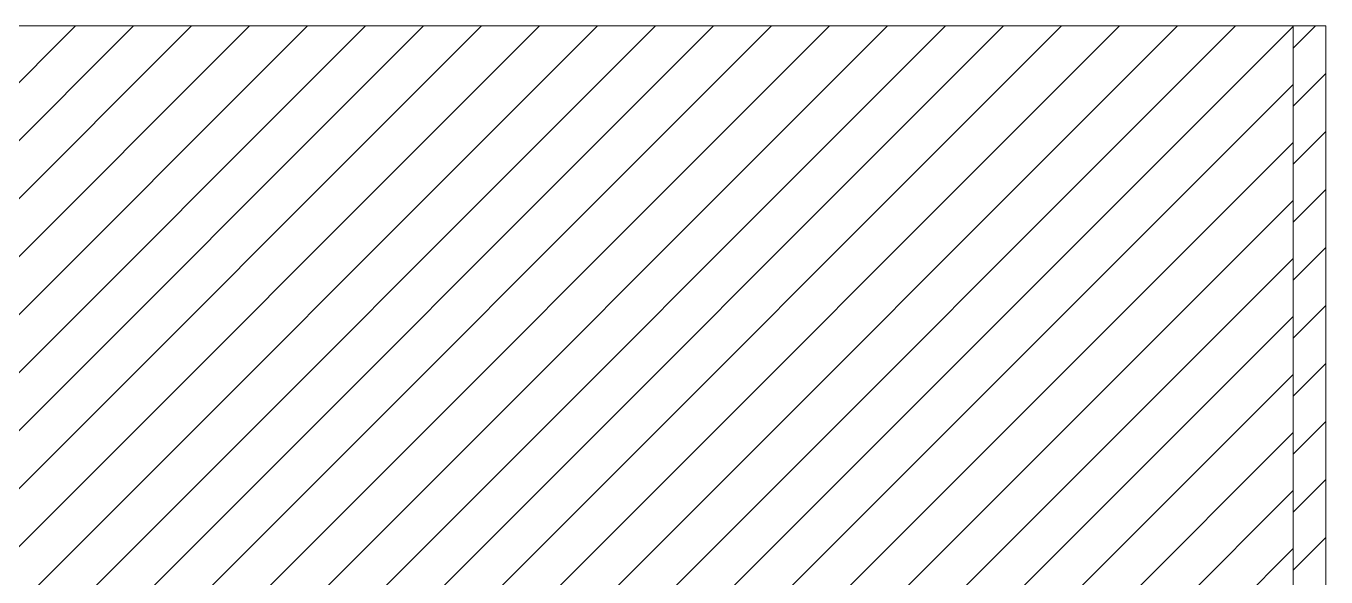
# Model space of a CAD drawing. Header units: millimetres. Extents: x -215875 to -182438, y -22804 to -2215.
# Drawn here: x -189880 to -187899, y -18360 to -17520 of the extents above; entities that cross this region are included whole.
import ezdxf

# ---------------------------------------------------------------- set-up
doc = ezdxf.new("R2010")
doc.units = ezdxf.units.MM
doc.header["$MEASUREMENT"] = 0
doc.linetypes.add('HIDDEN', pattern=[9.525, 6.35, -3.175])
for name, color, linetype, lineweight in [('D', 3, 'Continuous', 13), ('H', 2, 'HIDDEN', 15), ('S', 4, 'Continuous', 15)]:
    doc.layers.add(name, color=color, linetype=linetype, lineweight=lineweight)

msp = doc.modelspace()

# ---------------------------------------------------------------- hatches: boundary and pattern name
at = {"layer": 'D', "ltscale": 10}
h = msp.add_hatch(dxfattribs=at)
h.set_pattern_fill('ANSI31', color=256, scale=500, style=0)
h.set_pattern_definition([(45, (28191.44, 99.58), (-44.194174, 44.194174), [])])
h.paths.add_polyline_path([(-189980.132, -18433.337), (-190649.348, -18433.337), (-190649.348, -17520.271), (-187949.348, -17520.271), (-187949.348, -18433.337), (-188618.564, -18433.337), (-188618.564, -20220.271), (-188749.348, -20220.271), (-188749.348, -18380.271), (-189849.348, -18380.271), (-189849.348, -20220.271), (-189980.132, -20220.271)])
at = {"layer": 'H', "ltscale": 5}
h = msp.add_hatch(dxfattribs=at)
h.set_pattern_fill('ANSI31', color=256, scale=500, style=0)
h.set_pattern_definition([(45, (27725.22, 395.66), (-44.194174, 44.194174), [])])
h.paths.add_polyline_path([(-187899.348, -20270.271), (-187899.348, -17520.271), (-187949.348, -17520.271), (-187949.348, -20220.271), (-190649.348, -20220.271), (-190649.348, -17520.271), (-190699.348, -17520.271), (-190699.348, -20270.271)])
h.paths.add_polyline_path([(-187899.348, -17520.271), (-187949.348, -17520.271)], flags=16)
h.paths.add_polyline_path([(-190699.348, -17520.271), (-190649.348, -17520.271)], flags=16)

# ---------------------------------------------------------------- linework, layer by layer
at = {"layer": 'S', "linetype": 'Continuous'}
for p, q in [((-187899.348, -17520.271), (-190699.348, -17520.271)), ((-187949.348, -20220.271), (-187949.348, -17520.271)), ((-187899.348, -17520.271), (-187949.348, -17520.271)), ((-187899.348, -20270.271), (-187899.348, -17520.271))]:
    msp.add_line(p, q, dxfattribs=at)
at = {"layer": 'S'}
for p, q in [((-187899.348, -17520.271), (-187949.348, -17520.271)), ((-187899.348, -17520.271), (-187949.348, -17520.271)), ((-187949.348, -18220.271), (-187949.348, -18210.271))]:
    msp.add_line(p, q, dxfattribs=at)

doc.saveas('drawing.dxf')
